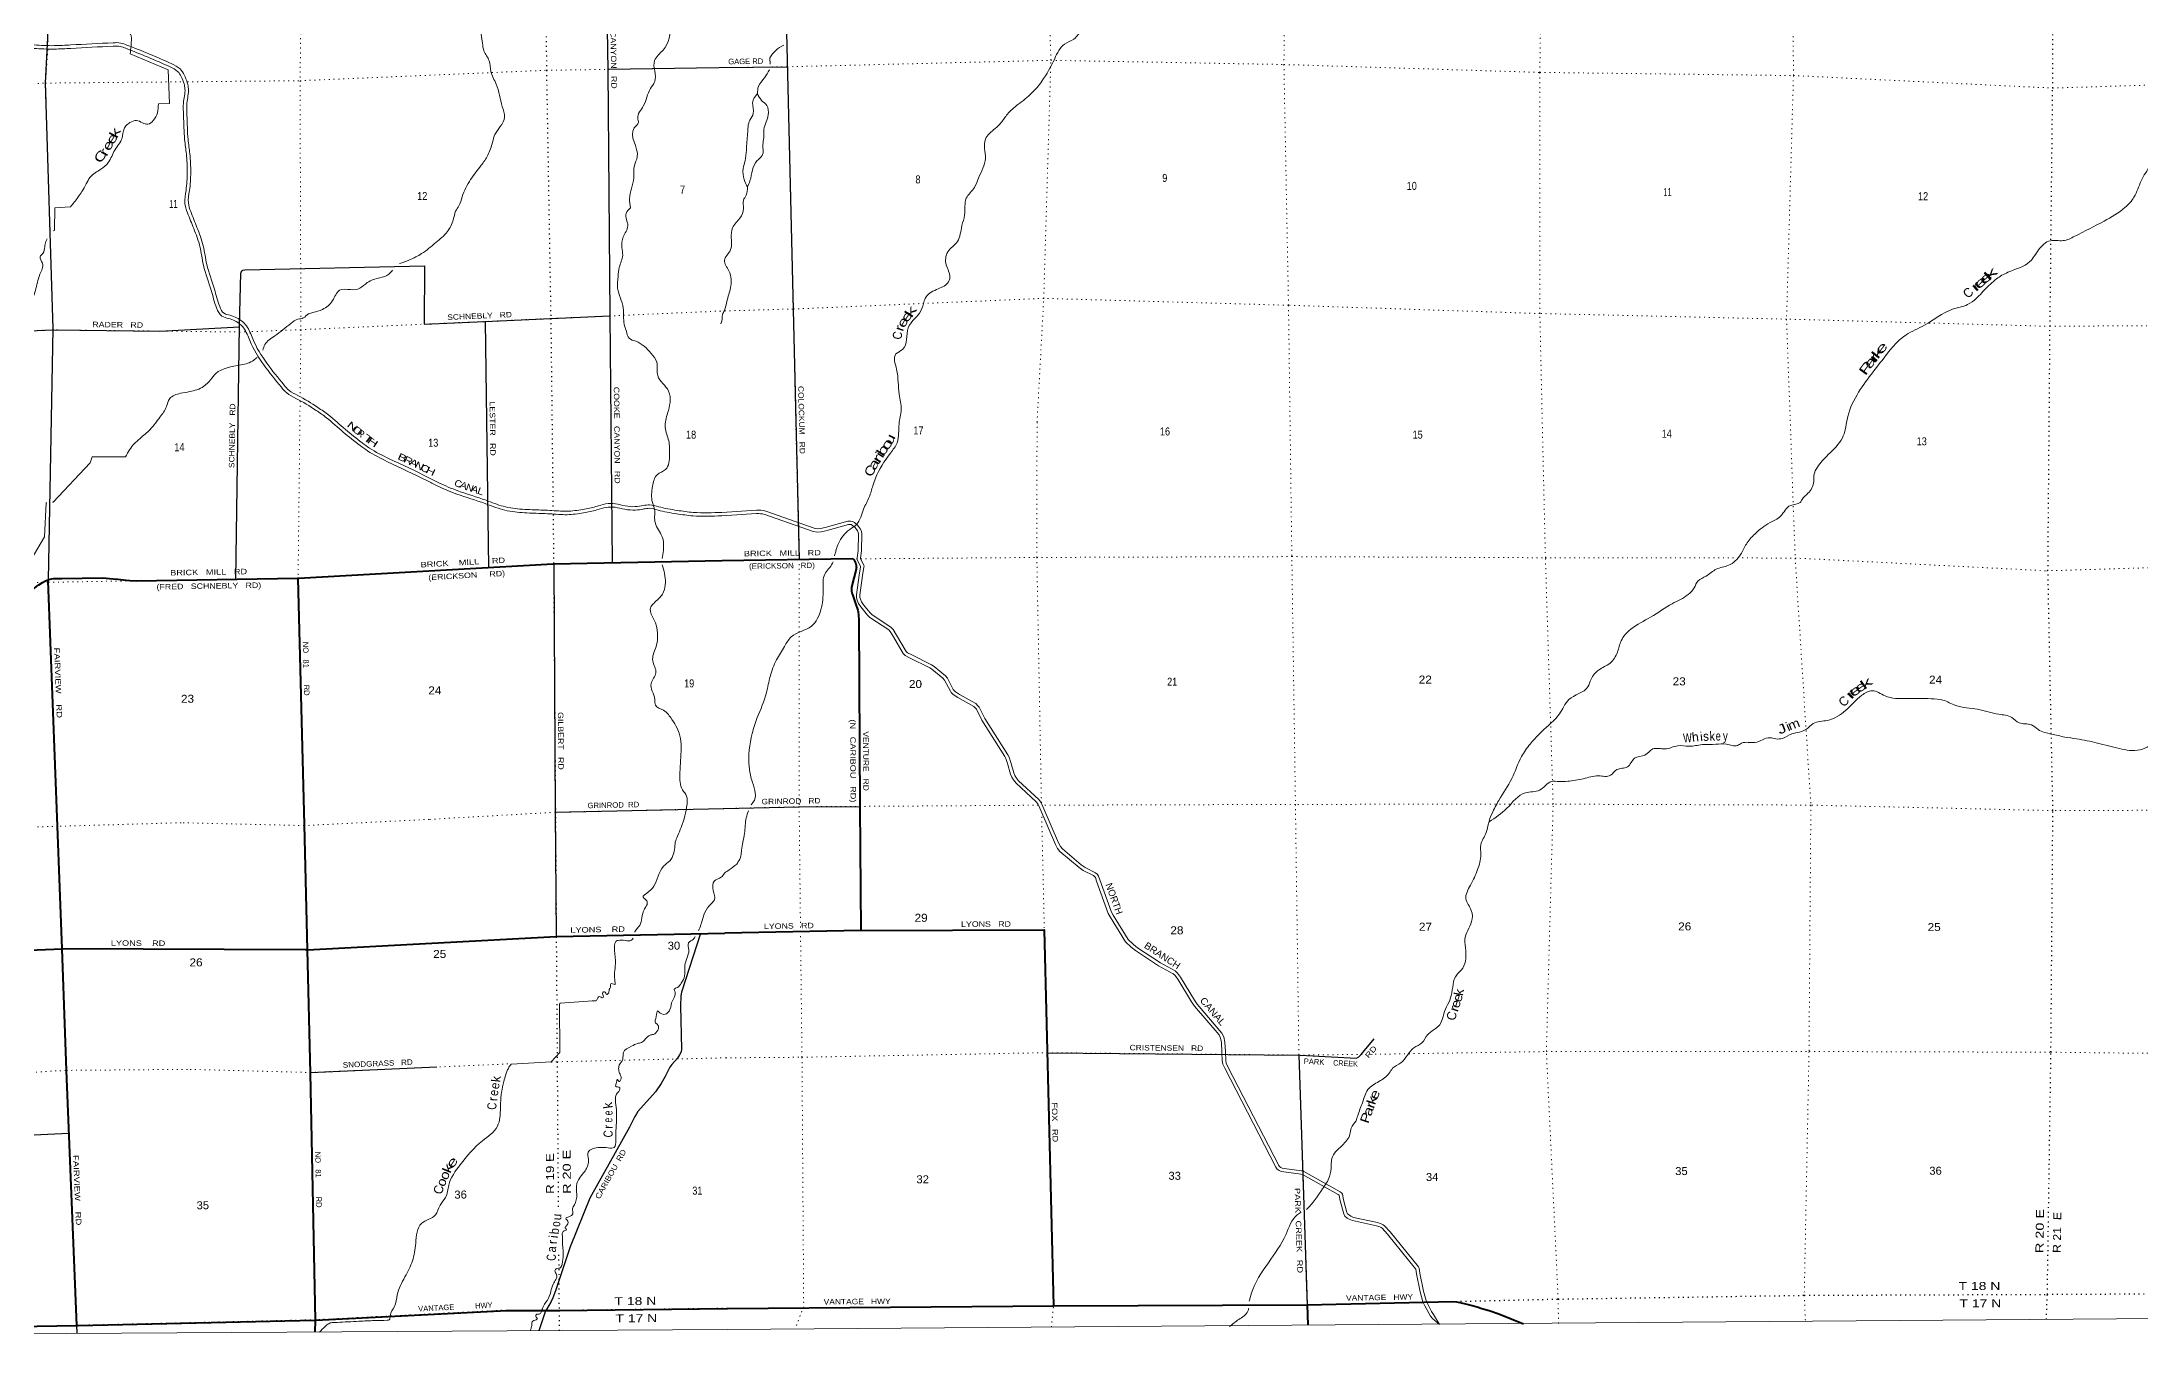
# Model space of a CAD drawing. Header units: feet. Extents: x -8 to 250644, y -192250 to 1368.
# Drawn here: x 141658 to 187549, y -183309 to -154592 of the extents above; entities that cross this region are included whole.
import ezdxf
from ezdxf.enums import TextEntityAlignment as Align

# ---------------------------------------------------------------- set-up
doc = ezdxf.new("R2010")
doc.units = ezdxf.units.FT
doc.header["$LTSCALE"] = 70
doc.linetypes.add('DOTTED', pattern=[1.5, 0.3, -1.2])
for name, color, linetype, lineweight in [('26', 7, 'Continuous', 40), ('29', 7, 'Continuous', 25), ('39', 7, 'Continuous', 13), ('4', 7, 'Continuous', 13), ('6', 7, 'DOTTED', 25), ('7', 7, 'DOTTED', 13)]:
    doc.layers.add(name, color=color, linetype=linetype, lineweight=lineweight)
for name, color, linetype in [('27', 7, 'Continuous'), ('30', 7, 'Continuous'), ('41', 7, 'Continuous')]:
    doc.layers.add(name, color=color, linetype=linetype)

msp = doc.modelspace()

# ---------------------------------------------------------------- linework, layer by layer
at = {"layer": '26'}
for p, q in [((159568.7, -174039), (156594.55, -174094.29)), ((147631.88, -182830.23), (147640.99, -182564.83)), ((169329.38, -182230.26), (169342.59, -182679.07))]:
    msp.add_line(p, q, dxfattribs=at)
for points in [[(147260.09, -166326.2), (147268.36, -166325.74), (152837.33, -166017.25), (152850.35, -166016), (156537.16, -165937.71)], [(156538.45, -165937.69), (159383.56, -165898.77), (159389.52, -165899.73), (159397.41, -165902.55), (159403.61, -165907.63), (159416.58, -165922.3), (159439.98, -165961.01), (159447.03, -165976.46), (159453.8, -165993.95), (159459.44, -166014.83), (159465.08, -166043.03), (159469.59, -166076.88), (159470.72, -166094.38), (159469.59, -166111.88), (159466.57, -166130.03), (159365.19, -166522.87), (159363.86, -166539.27), (159363.58, -166562.11), (159368.1, -166609.51), (159373.45, -166642.52), (159380.78, -166668.48), (159391.8, -166703.96), (159462.26, -166904.6), (159496.09, -167009.54), (159501.73, -167030.99), (159509.63, -167068.22), (159517.52, -167138.19), (159523.86, -167239.05), (159547.16, -171323.46), (159568.7, -174039), (163578.71, -174023.42), (163784.2, -182254.18)], [(140229.52, -167537.45), (141570.12, -166491.44), (141592.63, -166473.67), (141670.1, -166420.7), (141732.67, -166386.91), (141752.62, -166376.14), (141772.67, -166369.16), (141796.41, -166360.89)], [(141796.41, -166360.89), (141808.71, -166356.61), (141866.47, -166343.06), (141912.27, -166336.74), (141914.55, -166336.58), (142096.28, -166333.08), (142981.03, -166324.04), (143216.23, -166338.93), (143316.06, -166349.9), (143500.5, -166368.96), (143583.18, -166379.56), (143723.49, -166385.77), (147248.36, -166326.4), (147260.09, -166326.2)], [(142097.31, -174437.86), (142001.17, -171758.85), (141797.29, -166384.16), (141796.41, -166360.89)], [(147464.04, -174459.21), (147397.72, -171726.21), (147260.35, -166336.23), (147260.09, -166326.2)], [(147464.04, -174459.21), (152903.22, -174167.44), (156594.55, -174094.29)], [(134153.92, -174748.52), (136812.1, -174653.13), (142097.31, -174437.86)], [(147464.04, -174459.21), (147411.86, -174462.01), (142103.37, -174437.61), (142097.31, -174437.86)], [(142419.98, -182685.55), (142192.85, -177100.01), (142097.31, -174437.86)], [(147640.99, -182564.83), (147640.99, -182564.77), (147529.54, -177158.51), (147464.04, -174459.21)], [(169329.38, -182230.26), (172516.69, -182159.94), (172596.02, -182163.97), (172673.07, -182178.35), (172824.84, -182215.16), (172939.82, -182247.37), (173046.74, -182276.71), (173152.13, -182307.92), (173313.39, -182358.69), (173525.41, -182430.91), (174059.75, -182643.5)], [(142419.98, -182685.55), (142423.47, -182685.49), (142450.77, -182685.5), (147620.04, -182565.32), (147640.99, -182564.83)], [(147640.99, -182564.83), (147645.03, -182564.74), (151823.74, -182351.84), (152967.7, -182357.32), (156650.75, -182311.49)], [(156651.07, -182311.49), (163784.2, -182254.18), (169329.33, -182227.99)], [(134527.59, -182791.04), (136935.52, -182770.19), (137210.03, -182772.43), (142419.98, -182685.55)]]:
    msp.add_lwpolyline(points, dxfattribs=at)
at = {"layer": '29'}
for p, q in [((154036.45, -155191.87), (156464.29, -155155.46)), ((156464.29, -155155.46), (157961.81, -155136.61)), ((151355.63, -160712.53), (151423.96, -166095.54)), ((152887.35, -171449.43), (156575.81, -171370.75)), ((147529.17, -177143.14), (150292.1, -177023.49)), ((169149.75, -176765.79), (169329.38, -182230.26)), ((142429.83, -182861.94), (142423.47, -182685.49))]:
    msp.add_line(p, q, dxfattribs=at)
for points in [[(142099.09, -150276.85), (141753.28, -152624.43), (141718.03, -152996.64), (141782.65, -154503.07), (141727.83, -155486.47), (141899.05, -160872.66), (141796.41, -166360.89)], [(153991.8, -152506.77), (154036.7, -155206.79), (154080.37, -160578.87), (154132.18, -165988.78)], [(157922.2, -153465.62), (158217.33, -165914.72)], [(145898.2, -166349.14), (145982.16, -160808.57), (146008.4, -159652.42), (146015.29, -159629.1), (146034.87, -159601.67), (146054.44, -159589.92), (146094.26, -159580.1), (150022.31, -159489.7), (150018.5, -160769.77), (151347.78, -160712.89), (154080.44, -160586.95)], [(126508.46, -161450.99), (126695.24, -161406.45), (130991.23, -161305.56), (133631.89, -161233.86), (141901.01, -160894.21), (144239.37, -160922.61), (145981.89, -160826.12)], [(152851.52, -166015.98), (152886.7, -171451.73), (152901.59, -174155.79)], [(156575.81, -171370.75), (158221.27, -171334.88), (159543.54, -171322.23)], [(156063.79, -174104.81), (155649.81, -175388.68), (155632.92, -175469.84), (155627.63, -175687.87), (155647.86, -176636.48), (155636.95, -176697.88), (155604.79, -176757.93), (155559.3, -176830.17), (155436.44, -176973.41), (155389.77, -177032.8), (155288.31, -177231.18), (155201.54, -177388.69), (155079.2, -177571.96), (154694.54, -178001.82), (154659.3, -178052.75), (154626.45, -178107.64), (154509.09, -178342.08), (153641.23, -179897.34), (153214.65, -180963.64), (152893.61, -181923.48), (152834.88, -182080.19), (152795.73, -182158.55), (152690.03, -182330.93), (152665.56, -182380.88), (152524.76, -182797.91)], [(163645.86, -176713.19), (169177.29, -176767.21), (170413.32, -176831.13), (170460.35, -176800.99), (170508.99, -176752.32), (170797.74, -176411.23)], [(134370.44, -180102.07), (138348.69, -180011.4), (138386.27, -179990.84), (138398.01, -179967.34), (138400.39, -179901.21), (138322.46, -178731.44), (138327.54, -178709.73), (138354.95, -178682.3), (138382.35, -178662.71), (138430.33, -178653.05), (142248.87, -178477.67)]]:
    msp.add_lwpolyline(points, dxfattribs=at)
at = {"layer": '39'}
for p, q in [((157579.62, -154943.92), (157583.65, -155076.8)), ((141935.74, -158714.2), (141912.05, -158730.12))]:
    msp.add_line(p, q, dxfattribs=at)
for points in [[(143588.5, -154851.77), (144421.18, -155204.06), (144449.77, -155938.28), (144203.68, -155944.17)], [(142285.09, -158197.66), (141941.66, -158221.74), (141935.74, -158714.2)], [(143490.53, -163674.26), (142758.19, -163675.75), (142712.72, -163805.08), (141901.81, -164665.69), (141885.03, -164667.12)], [(141764.41, -164677.43), (141746.56, -164678.95), (141713.55, -165420.83), (140984.08, -166663.74)], [(156528.48, -164960.98), (157287.25, -164915.92), (157337.32, -164915.38), (157377.1, -164917.93), (157420.98, -164923.41), (157467.06, -164934.91), (158529.68, -165309.63), (158622.09, -165320.12), (158700.35, -165315.11), (158805.38, -165290.04), (159298.81, -165154.18), (159335.38, -165152.57), (159360.64, -165157.05), (159389.62, -165173), (159441.63, -165215.9), (159493.28, -165290.99), (159511.53, -165329.16), (159517.08, -165361.69), (159509.01, -165723.18), (159488.01, -165882.24), (159488.01, -165917.04), (159501.23, -165953.45), (159563.48, -166068.07), (159563.52, -166068.23), (159563.06, -166078.19), (159531.27, -166260.67), (159470.6, -166694.17), (159472.17, -166758.75), (159487.31, -166810.25), (159514.75, -166881.6), (159566.92, -166955.58), (159714.78, -167138.6), (159768.08, -167189.04), (160179.31, -167461.42), (160213.84, -167498.18), (160284.27, -167611.21), (160497.74, -167976.91), (160541.66, -168020.97), (160634.3, -168068.04), (161076.51, -168288.62), (161124.39, -168322.68), (161364.53, -168514.9), (161397.92, -168559.23), (161526.82, -168799.93), (161547.61, -168831.12), (161591.97, -168871.97), (161687.22, -168937.62), (162038.23, -169133.8), (162076.03, -169170.33), (162095.94, -169194.69), (162216.99, -169435.35), (162719.56, -170230.66), (162742.76, -170277.35), (162777.24, -170381.64), (162842.77, -170614.86), (162872.84, -170682.08), (162908.95, -170744.57), (162963.71, -170812.36), (163406.44, -171224.86), (163442.82, -171268.18), (163484.34, -171358.77), (163826.36, -172155.1), (163871.37, -172242.17), (163923.82, -172307), (164344.52, -172661.96), (164434.14, -172724.55), (164657.61, -172836.34), (164686.53, -172862.38), (164699.29, -172881.27), (164725.76, -172957.58), (164980.69, -173664.92), (165019.42, -173742.91), (165358.92, -174283.32), (165480.55, -174402.39), (165576.5, -174476.49), (166082.1, -174808.8), (166397.59, -174984.9), (166443.43, -175025.83), (166501.17, -175100.37), (166803.74, -175603.55), (166869.29, -175694.92), (167403.39, -176324.43), (167438.83, -176392.64), (167458, -176489.28), (167466.67, -176700.71)], [(156528.89, -164887.49), (157284.53, -164840.95), (157339.32, -164840.35), (157384.16, -164843.23), (157434.76, -164849.55), (157488.66, -164863), (158546.6, -165236.07), (158623.94, -165244.85), (158689.17, -165240.67), (158786.71, -165217.39), (159287.06, -165079.62), (159340.35, -165077.28), (159385.94, -165085.37), (159431.93, -165110.68), (159497.46, -165164.73), (159558.41, -165253.33), (159583.7, -165306.24), (159592.22, -165356.17), (159583.9, -165728.94), (159563.01, -165887.17), (159563.01, -165903.85), (159569.81, -165922.58), (159634.3, -166041.32), (159638.9, -166061.45), (159637.77, -166086.36), (159605.37, -166272.31), (159545.73, -166698.49), (159546.91, -166747.06), (159558.41, -166786.17), (159581.41, -166845.99), (159626.8, -166910.35), (159769.97, -167087.57), (159814.91, -167130.1), (160228, -167403.71), (160273.58, -167452.23), (160348.5, -167572.47), (160557.66, -167930.78), (160586.32, -167959.53), (160668.03, -168001.05), (161115.22, -168224.12), (161169.6, -168262.8), (161418.76, -168462.24), (161461.31, -168518.73), (161591.23, -168761.34), (161605.03, -168782.04), (161638.89, -168813.22), (161726.88, -168873.87), (162083.34, -169073.09), (162131.31, -169119.46), (162159.23, -169153.61), (162282.35, -169398.38), (162785.01, -170193.84), (162812.3, -170248.75), (162848.98, -170359.71), (162913.48, -170589.26), (162939.72, -170647.91), (162970.97, -170701.99), (163018.72, -170761.11), (163460.92, -171173.11), (163506.77, -171227.71), (163552.9, -171328.34), (163894.22, -172123.04), (163934.49, -172200.94), (163977.64, -172254.28), (164390.27, -172602.43), (164472.59, -172659.93), (164700.25, -172773.81), (164743.55, -172812.8), (164766.93, -172847.43), (164796.47, -172932.57), (165049.78, -173635.43), (165084.92, -173706.19), (165417.72, -174235.92), (165529.87, -174345.72), (165620.08, -174415.38), (166121.02, -174744.63), (166441.37, -174923.44), (166498.51, -174974.46), (166563.17, -175057.93), (166866.45, -175562.3), (166928.45, -175648.72), (167466.04, -176282.35), (167510.32, -176367.55), (167532.7, -176480.4), (167541.61, -176697.64)], [(151924.59, -176960.68), (152793.54, -176913.93), (152981.83, -176711.17), (152976.66, -175655.14), (152982.6, -175639.11), (152992.58, -175631.05), (153705.98, -175577.34), (153701.95, -175573.36)], [(167466.67, -176700.71), (167474.44, -176890.38), (167486.21, -176963.68), (167527.02, -177051.89), (168646.76, -179219.67), (168676.48, -179259.12), (168718.7, -179288.37), (168759.88, -179312.39), (168818.96, -179323.75), (169190.95, -179372.46), (169227.76, -179381.84), (170010.15, -179816.98), (170027.84, -179832.58), (170030.42, -179836.94), (170050.56, -179952.94), (170130.45, -180242.04), (170158.86, -180291.41), (170209.66, -180332.7), (170251.28, -180359.48), (170323.53, -180388.69), (170849.99, -180500.75), (170920.44, -180524.88), (170951.32, -180540.23), (170968.74, -180556.21), (171088.02, -180685.94), (171703.19, -181443.62), (171708.39, -181453.2), (171722.98, -181552.76), (171800.77, -181949.23), (171864.21, -182162.64), (171904.12, -182252.45), (171989.17, -182410.84), (172031.68, -182480.75), (172073.97, -182530.96), (172223.09, -182660.34)], [(167541.61, -176697.64), (167549.2, -176882.88), (167558.62, -176941.58), (167594.4, -177018.92), (168710.48, -179179.61), (168729.12, -179204.35), (168759.01, -179225.06), (168786.61, -179241.16), (168830.92, -179249.68), (169205.13, -179298.68), (169255.71, -179311.57), (170053.68, -179755.37), (170086.36, -179784.18), (170101.97, -179810.59), (170123.83, -179936.5), (170200.21, -180212.89), (170216.94, -180241.97), (170253.74, -180271.88), (170285.93, -180292.59), (170345.56, -180316.7), (170870.03, -180428.33), (170949.41, -180455.53), (170994.2, -180477.79), (171021.79, -180503.1), (171144.79, -180636.87), (171765.79, -181401.74), (171780.66, -181429.14), (171796.92, -181540.09), (171873.68, -181931.28), (171934.72, -182136.62), (171971.52, -182219.44), (172054.3, -182373.59), (172096.13, -182442.39), (172223.09, -182660.34)]]:
    msp.add_lwpolyline(points, dxfattribs=at)
for points in [[(151723.18, -137003.35), (151648.9, -137214.08), (151575.8, -137430.27), (151508.47, -137606.11), (151436.73, -137729.59), (151429.58, -137858.62), (151418.68, -138025.98), (151401.72, -138193.38), (151464.34, -138485.12), (151522.83, -138762.8), (151546.86, -139018.56), (151638.6, -139433.02), (151656.57, -139686.82), (151712.81, -139934.28), (151772.31, -140353.02), (151710.99, -140522.77), (151655.57, -140672.32), (151625.19, -140936.55), (151560.73, -141231.28), (151582.81, -141497.13), (151590.79, -141765.11), (151668.58, -141921.72), (151583.68, -142460.45), (151404.18, -142749.99), (151308.88, -142964.33), (151325.05, -143248.37), (151353.8, -143600.83), (151292.45, -143766.55), (151279.26, -143895.63), (151304.14, -143990.16), (151338.72, -144028.2), (151306.94, -144098.97), (151244.85, -144161.91), (151237.85, -144311.1), (151192.45, -144450.5), (151130.99, -144600.1), (151072.69, -144910.9), (151061.98, -145104.45), (151035.02, -145284.01), (151090.16, -145376.3), (151069.24, -145553.81), (151001.91, -145729.65), (150948.45, -145871.12), (150981.34, -145955.52), (151003.07, -146173.01), (151045.1, -146406.47), (151072.57, -146579.58), (151033.6, -146771.33), (151016.76, -146954.85), (150941.78, -147189.19), (150794.31, -147444.23), (150793.53, -147615.54), (150817.21, -147822.94), (150731.95, -148031.16), (150632.57, -148239.49), (150631.5, -148370.49), (150568.04, -148524.14), (150575.73, -148751.81), (150653.43, -148896.32), (150739.5, -149363.23), (150867.09, -149712.93), (150921.43, -149974.51), (150926.07, -150059.12), (150884.1, -150113.85), (150907.05, -150220.49), (150908.14, -150371.63), (150876.19, -150698.35), (150791.6, -150999.27), (150822.47, -151083.68), (150867.66, -151196.2), (150822.84, -151416.21), (150778.04, -151640.25), (150785.54, -151841.72), (150851.53, -152040.74), (150884.92, -152195.67), (150821.55, -152361.4), (150731.58, -152474.94), (150706.82, -152678.67), (150819.84, -153246.14), (151000.15, -153631.72), (151112.81, -153868.68), (151293.72, -154619.03), (151325.2, -154788.08), (151439.73, -155004.87), (151475.68, -155234.34), (151594.71, -155515.59), (151727.37, -156008.34), (151775.4, -156235.71), (151680.08, -156446.02), (151566.31, -156618.18), (151513.03, -156783.84), (151410.18, -157070.79), (151266.51, -157291.54), (151034.72, -157603.65), (150849.81, -157981.91), (150778.6, -158179.95), (150700.74, -158293.39)], [(166906.32, -152068.15), (166525.84, -152484.71), (166234.47, -152822.93), (166081.79, -152946.87), (166045.73, -153151.02), (165925.73, -153391.12), (165599.5, -153605.17), (165131.36, -153783.83), (164838.38, -154045.55), (164670.63, -154220.15), (164423, -154335.94), (164227.41, -154529.22), (164023.99, -154638.07), (163808.88, -154958.64), (163526.85, -155453.77), (163312.41, -155709.88), (163005.11, -155961.82), (162773.62, -156173.95), (162632.41, -156364.12), (162509.92, -156485.44), (162295.05, -156721.41), (162277.14, -156925.19), (162295.76, -157140.32), (162143.49, -157572.41), (162053.01, -157777.66), (161876.4, -158010.85), (161839.77, -158380.17), (161780.12, -158612.99), (161682.55, -158961.39), (161469.54, -159189.27), (161437.14, -159471.9), (161517.46, -159744.19), (161467.67, -159870.07), (161222.6, -160011.99), (160976.57, -160204.28), (160942.69, -160319.77), (160850.24, -160527.08), (160604.85, -160846.25), (160481.72, -161322.05), (160336.6, -161421.67), (160349.65, -161755.74), (160407.52, -162304.42), (160450.89, -162641.91), (160404.98, -162953.01), (160361.17, -163364.77), (160216.65, -163589.25), (159887.42, -164141.73), (159830.32, -164304.02), (159752.86, -164553.32), (159629.3, -164815.64), (159475, -165151.09), (159326.09, -165262.86), (159078.39, -165567.98), (158995.52, -165839.47)], [(154531.08, -158222.12), (154510.06, -158024.21), (154604.06, -157569.7), (154616.75, -157295.62), (154679.99, -157109.28), (154612.73, -156475.6), (154704.35, -156353.11), (154689.87, -156263.18), (154810.84, -155994.54), (154967.35, -155613.71), (155060.82, -155461.21), (155056.54, -154997.21), (155243.87, -154770.22), (155391.52, -154219.43), (155250.72, -153714.13), (155220.54, -152872.24), (155215.51, -152596.43)], [(143022.82, -154171.54), (143546.9, -154387.25), (143601.72, -154435.21), (143614.36, -154509.68), (143588.5, -154851.77)], [(134221.23, -156592.3), (135026.79, -156463.31), (135228.17, -156430.05), (135445.38, -156338.31), (135797.4, -156201.57), (136111.56, -156149.61), (136353.79, -156222.89), (136575.99, -156320.43), (136698.83, -156297.65), (136791.06, -156202.52), (136891.01, -156040.89), (136973.27, -155965.96), (137128.08, -155890.65), (137325.3, -155831.23), (137697.58, -155714.53), (137971.31, -155638.61), (138235.18, -155607.05), (138708.45, -155532.12), (139006.62, -155508.44), (139192.14, -155525.61), (139617.98, -155638.22), (139748.91, -155621.44), (139853.01, -155481.95), (139956.64, -155249.81), (140048.46, -155074.13), (140150.67, -154958.81), (140327.56, -154865.27), (140566.93, -154771.4), (140892.97, -154677.09), (141088.2, -154623.72), (141275.71, -154636.86), (141699.14, -154670.94), (141926.91, -154673.8), (142287.61, -154657.85), (143212.49, -154610.82), (143383.83, -154615.98), (143517.08, -154659.6), (144496.69, -155071.46), (144678.66, -155183.3), (144770.03, -155315.75), (144837.42, -155490.62), (144862.25, -155617.37), (144827.57, -155931.72), (144828.91, -156197.55), (144853.76, -156725.06), (144891.63, -157039.04), (144911.84, -157447.76), (144883.63, -157846.66), (144860.8, -158114.63), (144912.16, -158305.69), (145048.95, -158651.38), (145186.02, -159053.46), (145262.66, -159459.87), (145430.69, -160004.78), (145545.48, -160382.81), (145640.96, -160531.35), (145772.19, -160574.98), (146040.95, -160712.56), (146130.11, -160806.76), (146268.61, -161092.03), (146952.96, -162101.52), (147058.34, -162215.77), (147252.41, -162329.57), (147693.13, -162593.14), (147929.79, -162761.1), (148294.17, -163073.4), (148660.46, -163365.55), (148820.26, -163479.52), (149252.77, -163712.93), (150107.41, -164123.42), (150335.75, -164239.05), (150755.87, -164416.14), (151373.68, -164624.43), (151749.23, -164755.42), (151955.02, -164796.66), (152378.45, -164830.74), (152765.5, -164844.86), (153142.5, -164863.07), (153488.97, -164825.04), (153774.85, -164761.14), (153986.19, -164703.67), (154201.84, -164702.56), (154417.72, -164745.76), (154635.48, -164762.77), (154812.73, -164739.71), (154947.69, -164722.91), (155147.43, -164764.17), (155550.94, -164844.67), (155903.89, -164889.18), (156528.89, -164887.49)], [(134240.66, -156665.15), (135038.83, -156537.34), (135249.16, -156502.6), (135473.55, -156407.83), (135817.31, -156274.3), (136106.56, -156226.46), (136327.76, -156293.37), (136566.97, -156398.38), (136736.03, -156367.03), (136850.57, -156248.89), (136949.28, -156089.27), (137015.79, -156028.68), (137155.48, -155960.73), (137347.34, -155902.92), (137718.83, -155786.47), (137985.87, -155712.4), (138245.5, -155681.35), (138717.3, -155606.65), (139006.13, -155583.72), (139179.01, -155599.72), (139612.98, -155714.47), (139789.99, -155691.79), (139918.1, -155520.13), (140024.18, -155282.5), (140110.68, -155117.01), (140197.77, -155018.75), (140358.88, -154933.55), (140591.09, -154842.49), (140913.28, -154749.29), (141095.68, -154699.43), (141270.08, -154711.65), (141695.66, -154745.9), (141928.1, -154748.82), (142291.17, -154732.77), (143213.27, -154685.88), (143370.77, -154690.62), (143490.84, -154729.93), (144462.32, -155138.37), (144625.91, -155238.91), (144703.24, -155351.02), (144765.08, -155511.47), (144786.45, -155620.54), (144752.55, -155927.78), (144753.92, -156199.5), (144778.97, -156731.32), (144816.85, -157045.39), (144836.71, -157446.96), (144808.85, -157840.83), (144784.95, -158121.38), (144840.84, -158329.3), (144978.55, -158677.29), (145113.31, -159072.61), (145189.74, -159477.93), (145358.97, -160026.73), (145476.75, -160414.59), (145592.18, -160594.17), (145743.1, -160644.35), (145995.32, -160773.46), (146067.69, -160849.92), (146203.5, -161129.64), (146894.03, -162148.25), (147010.78, -162274.82), (147214.19, -162394.1), (147652.12, -162656), (147883.59, -162820.28), (148246.37, -163131.21), (148615.27, -163425.44), (148780.52, -163543.3), (149218.71, -163779.77), (150074.23, -164190.69), (150304.2, -164307.14), (150729.29, -164486.33), (151349.35, -164695.37), (151729.42, -164827.94), (151944.61, -164871.06), (152374.07, -164905.63), (152762.32, -164919.79), (153144.8, -164938.27), (153501.28, -164899.14), (153792.88, -164833.96), (153996.4, -164778.62), (154194.6, -164777.6), (154407.4, -164820.18), (154637.42, -164838.15), (154822.2, -164814.11), (154944.66, -164798.87), (155132.51, -164837.67), (155538.9, -164918.75), (155899.37, -164964.2), (156528.48, -164960.98)], [(157886.68, -154662.36), (157708.93, -154778), (157579.62, -154943.92)], [(157570.24, -155203.6), (157461.39, -155379.18), (157330.21, -155567.13), (157307.26, -155722.68)], [(144203.68, -155944.17), (144184.94, -156143.83), (144091.34, -156313.82), (143976.91, -156393.28), (143726.16, -156312.54), (143583.23, -156355.94), (143506.98, -156412.95), (143453.07, -156491.95), (143412.17, -156695.81), (143252.66, -156959), (143109.35, -157230.13), (142947, -157378.48), (142710.19, -157553.58), (142628.52, -157699.3), (142532.87, -157865.28), (142363.09, -158102.35), (142285.09, -158197.66)], [(157307.44, -155721.47), (157202.54, -155922.18), (157217.51, -156155.51), (157141.93, -156302.06), (157091.74, -156601.16), (157077.31, -156778.69), (157064.93, -156958.2), (157035.56, -157192.43), (156994.8, -157364.45), (157015.94, -157603.7), (157090.08, -157764.92)], [(157307.6, -155720.41), (157399.15, -155873.89), (157512.34, -155982.38), (157542.89, -156189.21), (157501.71, -156341.1), (157446.79, -156511.4), (157446.6, -156694.68), (157425.32, -156834.09), (157414.26, -157076), (157297.77, -157195.18), (157197.09, -157394.6), (157143.65, -157635.35), (157089.91, -157765.34)], [(187776.43, -157295.78), (187572.06, -157635.69), (187416.08, -157987.28), (187219.27, -158218.86), (186763.66, -158514.08), (186119.24, -158845.36), (185865.13, -158941.14), (185586.88, -158942.74), (185330.9, -159141.27), (185136.7, -159401), (184657.6, -159634.26), (184408.54, -159778.27), (184149.37, -160017.16), (183775.02, -160340.95), (183446.42, -160442.26), (182834.63, -160791), (182429.74, -161004.63), (181904.98, -161561.08), (181667.45, -161870.01), (181358.11, -162313.33), (181139.66, -162859.55), (181101.8, -163073.81), (181039.04, -163254.33), (180730.2, -163625.14), (180491.91, -163897.84), (180416.92, -164072.57), (180411.85, -164215.67), (180284.09, -164470.02), (180155.8, -164603.53), (180114.82, -164668.81), (179902.46, -164735.55), (179685.58, -164971.56), (179456.64, -165113.15), (179121.08, -165363.65), (178938.09, -165580.85), (178811.79, -165808.98), (178546.53, -166045.97), (178280.13, -166131.93), (178055.43, -166283.51), (177882.21, -166389.73), (177794.66, -166542.56), (177662.6, -166688.24), (177317.89, -166886.56), (176844.09, -167180.13), (176410.06, -167446.72), (176199.52, -167696.71), (176118.07, -167948.1), (175955.7, -168187.04), (175706.81, -168339.11), (175541.62, -168539.83), (175470.5, -168706.43), (175054.9, -168986.74), (174849.7, -169299.05), (174614.85, -169543.49), (174208.13, -169958.57), (174018.29, -170234.31), (173806.52, -170713.93), (173524.1, -171190.94), (173374.84, -171477.95), (173294.86, -171703.13), (173248.47, -171895.41), (173128.98, -172159.66), (173129.54, -172379.19), (173057.76, -172706.92), (172903.55, -173046.4), (172802.91, -173344.51), (172921.19, -173599.92), (172928.36, -173845.49), (172843.63, -174036.53), (172781.2, -174233.16), (172800.46, -174478.49), (172702.52, -174905.45), (172603.8, -175006.14), (172484.24, -175459.72), (172319.28, -175863.86), (172249.09, -176074.75), (172158.34, -176171.25), (171969.8, -176316.05), (171842.57, -176499.9), (171667.3, -176604.15), (171383.78, -176932.14), (171200.82, -177054.68), (171126.41, -177160.92), (170900.33, -177342.74), (170660.05, -177520.81), (170541.03, -177807.21), (170436.11, -178093.32), (170400.04, -178200.8), (170296.54, -178362.01), (170267.12, -178497.55), (170096.89, -178746.71)], [(157089.91, -157765.34), (157061.37, -157943.16), (157001.29, -158059.18), (157005.08, -158240.37), (156924.77, -158449.45), (156763.82, -158660.16), (156736.25, -158884.28), (156707.84, -159164.82), (156587.13, -159370.69), (156682.73, -159602.39), (156718.79, -159976.28), (156640.12, -160263.87), (156583.99, -160472.46), (156545.41, -160555.82), (156511.03, -160743.83), (156502.97, -160756.35)], [(150700.74, -158293.39), (150653.68, -158483.19), (150524.43, -158746.15), (150275.94, -158979.79), (149962.98, -159226), (149699.66, -159361), (149585, -159408.22), (149479.44, -159444.4)], [(155222.92, -165894.26), (155249.41, -165722.79), (155236.09, -165458.84), (155086.28, -165159.6), (155057.52, -165017.75), (155062.78, -164863.71), (155009.71, -164669.98), (155014, -164317.93), (155114.99, -164063.39), (155296.86, -163950.44), (155385.49, -163627.96), (155365.96, -163324.05), (155290.34, -163028.43), (155342.93, -162714.14), (155395.92, -162483.85), (155364.62, -162232), (155126.42, -161895.22), (155106.95, -161603.3), (154983.71, -161409.93), (154645.62, -161141.68), (154502.97, -161078.42), (154436, -160910.75), (154393.22, -160770.97), (154373.43, -160415.05), (154249.02, -159981.68), (154257.79, -159725.62), (154284.88, -159525.47), (154359.75, -159259.06), (154344.89, -159091.13), (154371.83, -158860.98), (154470.87, -158616.45), (154433.46, -158346.63), (154531.08, -158222.12)], [(141771.34, -158898.45), (141741.83, -158963.55), (141720.42, -159072.53), (141675.09, -159222.01), (141619.1, -159290.95), (141666.53, -159433.68), (141613.81, -159677.93), (141513.48, -160035.4), (141410.53, -160308.24), (141327.18, -160500.33), (141239.45, -160646.09), (141133.23, -160743.63), (141079.6, -160860.92), (141068.03, -160870.48)], [(149326.8, -159587.7), (149247.97, -159674.77), (149048.8, -159752.85), (148773.17, -159859.73), (148612.65, -159981.85), (148403.06, -160013.67), (148165.1, -160027.55), (148015.4, -160252.38), (147792.84, -160445.52), (147583.51, -160513.6), (147490.92, -160542.51), (147374.55, -160632.06), (147257.74, -160661.16), (147103.05, -160753.02), (146749.93, -161025.73), (146533.42, -161216.8), (146488.75, -161336.82)], [(146363.53, -161498.72), (146291.76, -161559.22), (146008.03, -161662.12), (145460.63, -161851.66), (145348.59, -161981.49), (145194.32, -162131.78), (144888.47, -162244.93), (144687, -162282.73), (144451.79, -162399.37), (144380.39, -162571.21), (144238.82, -162804.04), (144026.89, -163071.66), (143802.36, -163270.86), (143676.09, -163386.68), (143576.15, -163516.42), (143488.51, -163674.27)], [(154622.49, -174076.61), (154626.75, -174068.47), (154732.3, -173925.92), (154826.87, -173589.41), (154882.54, -173495.11), (154888.04, -173389.08), (154807.47, -173311.49), (154885.22, -173223.08), (155042.83, -173068.26), (155255.2, -172633.13), (155388.92, -172512.43), (155474.37, -172357.97), (155501.54, -172175.82), (155511.22, -172105.77), (155556.69, -171975.53), (155639.93, -171781.08), (155767.73, -171270.39), (155758.89, -171102.43), (155669.98, -170958.88), (155608.15, -170613.18), (155551.1, -169607.43), (155437.94, -169424.01), (155254.51, -169218.95), (155075.54, -169105.87), (155060.89, -168979.94), (154981.02, -168634.34), (155086.12, -168401.78), (155016.65, -168134.13), (155083.38, -167841.76), (155042.3, -167229.94), (154961.02, -167008.35), (155112.39, -166807.56), (155255.85, -166626.8), (155294.95, -166424.59), (155226.58, -166034.26)], [(158960.54, -165967.31), (158946.32, -166001.67), (158781.89, -166238.63), (158744.59, -166575.74), (158695.37, -167017.82), (158487.11, -167376.52), (158044.42, -167615.09), (157899.52, -167821.44), (157726.23, -168117), (157584.57, -168478.37), (157505.32, -168834.46), (157305.01, -169380.3), (157191.32, -169729.03), (157127.89, -170455.39), (157182.39, -170746.33), (157239.96, -171184.24), (157169.71, -171288.5)], [(173311.33, -171657.31), (173699.15, -171364.64), (174103.4, -171024.13), (174416.8, -170967.43), (174671.02, -170781.02), (174848.45, -170779.44), (175029.83, -170773.75), (175371.45, -170716.49), (175704.92, -170655.35), (175964.78, -170642.04), (176105.33, -170516.33), (176336.04, -170459.29), (176493.38, -170268.8), (176719.81, -170199.76), (176894.45, -170065.31), (177150.58, -170066.17), (177437.48, -169995.91), (177683.73, -170007.04), (177973.37, -169970.96), (178269.64, -169962.95), (178503.47, -169958.22), (178746.11, -169989.56), (178833.79, -169939.45), (179125.86, -169923.46), (179456.44, -169820.1), (179579.95, -169843.78), (179726.97, -169834.76), (179930.59, -169735.98), (180048.97, -169707.4), (180241.13, -169639.05), (180399.78, -169510.97), (180710.87, -169440.22), (181107.7, -169226.75), (181463.66, -168891.25), (181691.47, -168791.97), (181972.09, -168903.11), (182427.1, -168964.39), (182981.69, -168965.25), (183236.43, -168996.35), (183515.16, -169113.56), (183994.83, -169196.5), (184458.92, -169305.94), (184744.78, -169378.7), (184902.48, -169494.34), (185173.61, -169537.19), (185318.92, -169638.98), (185609.4, -169739.85), (185907.19, -169804.31), (186158.07, -169843.54), (186619.85, -169938.93), (187096.25, -170058.19), (187544.51, -170085.37), (187750.97, -169994.96), (187881.08, -169886.84)], [(157108.29, -171420.96), (157062.57, -171572.52), (157025.35, -171913.66), (156987.11, -172109.8), (156958.4, -172279.56), (156944.93, -172406.72), (156881.28, -172544.97), (156854.49, -172583.86)], [(156585.06, -172781.38), (156513.31, -172874.6), (156365.36, -172955.37), (156338.31, -173161.53), (156367.37, -173365.39), (156253.74, -173495.98), (156136.46, -173698.6), (156045.62, -173979.09), (156016.06, -174044.08)], [(156585.06, -172781.38), (156689.17, -172712), (156854.49, -172583.86)], [(155943.39, -174171.25), (155908.51, -174225.82), (155800.68, -174312.38), (155805.42, -174462.37), (155764.25, -174650.59), (155720.87, -174798.82), (155719.8, -174988.84), (155669.39, -175149.7), (155638.07, -175192.79), (155560.88, -175285.68), (155488.9, -175324.06), (155507.27, -175391.97), (155446.04, -175578.3), (155394.84, -175766.57), (155317.12, -175860.98), (155182.74, -175847.68), (155122.37, -175799.99), (155094.88, -175918.14), (155079.55, -176062.23), (155131.89, -176107.96), (155128.44, -176221.98), (155030.66, -176312.49), (154960.59, -176330.86), (154854.76, -176417.42), (154768.92, -176489.87), (154680.82, -176512.32), (154554.8, -176568.98), (154375.07, -176709.92), (154359.76, -176858.01), (154286.21, -176984.4), (154272.68, -177086.48), (154303.22, -177184.32), (154319.84, -177302.24), (154283.95, -177342.43), (154243.66, -177302.64), (154220.02, -177386.77), (154204.28, -177446.85), (154296.68, -177484.37), (154290.92, -177536.41), (154223.17, -177620.76), (154201.49, -177696.88), (154218.54, -177902.8), (154214.75, -178356.85), (154208.09, -178634.9), (154175.46, -178784.29), (154043.3, -178795.96), (153699.81, -178819.55), (153603.94, -178892.05), (153610.71, -179046.03), (153597.3, -179174.1), (153569.6, -179248.25), (153503.9, -179340.6), (153408.32, -179471.1), (153356.72, -179579.37), (153355.87, -179813.39), (153304.87, -180043.67), (153265.2, -180129.88), (153269.74, -180237.86), (153181.85, -180302.32), (153113.87, -180338.68), (153162.27, -180398.43), (153122.71, -180506.64), (153100.78, -180530.76), (153133.12, -180584.59), (153061.15, -180624.97), (153039.43, -180693.08), (153044.09, -180827.07), (153048.77, -180963.05), (153059.42, -181091), (153042.34, -181287.1), (152982.88, -181425.42), (152922.8, -181437.73), (152878.95, -181489.96), (152911.44, -181573.8), (152840.27, -181778.18), (152739.54, -182086.72), (152626.14, -182263.32), (152584.58, -182373.54), (152546.78, -182431.74), (152478.65, -182438.09), (152460.84, -182486.19), (152493.16, -182536.02), (152469.21, -182556.15), (152379.22, -182602.62), (152371.62, -182686.66)], [(153705.98, -175577.34), (153786.13, -175570.93), (153817.91, -175510.76), (153843.85, -175484.62), (153930.15, -175506.17), (153938.05, -175482.13), (153925.62, -175398.19), (153963.61, -175379.99), (154010.02, -175439.75), (154055.89, -175391.51), (154067.6, -175327.45), (154091.43, -175281.32), (154099.09, -175207.28), (154139.16, -175203.07), (154187.36, -175220.82), (154184.82, -175112.83), (154184.08, -174960.82), (154201.16, -174764.72), (154183.7, -174474.8), (154210.81, -174278.65), (154220.42, -174269.21), (154260.14, -174254.76), (154411.78, -174254.76), (154556.2, -174251.15), (154586.43, -174203.86)], [(147726.21, -182830.15), (147855.17, -182702.15), (147929.06, -182643.76), (147962.72, -182625.07), (148003.12, -182621.37), (148115.36, -182616.79), (148592.44, -182590.07), (148931.06, -182576.55), (149211.68, -182569.09), (149253.26, -182558.96), (149273.34, -182470.76), (149370.59, -182270.24), (149429.45, -182009.92), (149597.94, -181619.03), (149760.61, -181270.16), (149832.88, -180881.77), (149961.06, -180449.08), (150264.85, -180261.49), (150368.07, -180050.94), (150485.51, -179880.32), (150554.35, -179611.95), (150804.76, -179166.62), (151293.34, -178642.05), (151620.55, -178324.33), (151673.74, -178134.05), (151688.23, -177817.95), (151760.07, -177341.56), (151858.91, -177057.03), (151922.59, -176962.69), (151924.59, -176960.68)], [(170096.89, -178746.71), (169872.96, -179031.2), (169857.81, -179174.51), (169818.7, -179425.05), (169669.05, -179693.94), (169322.47, -180139.29), (169313.41, -180148.1)], [(169203, -180200.5), (169112.25, -180261.1), (168869.1, -180686.97), (168482.85, -181309.09), (168107.9, -181989.39), (168065.91, -182149.56)], [(168055.23, -182305.21), (168035.24, -182371.52), (167837.34, -182550.75), (167634.13, -182704.61)], [(152371.62, -182686.66), (152359.81, -182732.73), (152341.19, -182797.68)]]:
    msp.add_spline(points, degree=3, dxfattribs=at)
at = {"layer": '4'}
msp.add_lwpolyline([(0, -0.01), (31078.95, 21.37), (62157.81, 85.49), (93236.57, 192.37), (124315.15, 341.99), (155393.5, 534.37), (186473.05, 772.71), (217549.25, 1047.36), (248626.55, 1367.98), (250643.68, -181929.51), (219314.24, -182252.73), (187984.4, -182532.85), (156654.22, -182769.89), (125323.73, -182963.82), (93993, -183114.66), (62662.1, -183222.4), (31331.08, -183287.03), (0, -183308.59)], close=True, dxfattribs=at)
msp.add_lwpolyline([(0, -0.01), (31078.95, 21.37), (62157.81, 85.49), (93236.57, 192.37), (124315.15, 341.99), (155393.5, 534.37), (186473.05, 772.71), (217549.25, 1047.36), (248626.55, 1367.98), (250643.68, -181929.51), (219314.24, -182252.73), (187984.4, -182532.85), (156654.22, -182769.89), (125323.73, -182963.82), (93993, -183114.66), (62662.1, -183222.4), (31331.08, -183287.03), (0, -183308.59)], close=True, dxfattribs=at)
at = {"layer": '6'}
for points in [[(185500.15, -182553.18), (185521.45, -182001.42), (185600, -176702.76), (185642.48, -171414.9), (185534.58, -166168.36), (185579.74, -160815.99), (185637.89, -155602.34), (185653.08, -150359.34), (185611.77, -145018.8), (185739.95, -139586.2), (185680.48, -136747.33)], [(152686.31, -136992.91), (152715.51, -139092.37), (152659.11, -144441.45), (152662.9, -149745.74), (152692.07, -155213.08), (152787.57, -160645.65), (152836.74, -164851.98)], [(152837.68, -164932.1), (152850.35, -166016), (152887.36, -171451.03), (152926.58, -176912.24), (152951.03, -180149.75)], [(152958.49, -181137.2), (152967.7, -182357.32), (152970.87, -182798.65)], [(156651.07, -182311.49), (158320.17, -182298.48), (163784.2, -182254.18), (169329.33, -182227.99), (174821.55, -182105.24), (180204.13, -182022.46), (185521.45, -182001.42), (187979.91, -181987.74)], [(147640.99, -182564.77), (142423.47, -182685.49), (138521.26, -182752.46)], [(156650.75, -182311.49), (152967.7, -182357.32), (151823.74, -182351.84), (147640.99, -182564.77)]]:
    msp.add_lwpolyline(points, dxfattribs=at)
at = {"layer": '7'}
msp.add_line((147640.99, -182564.77), (147635.12, -182829), dxfattribs=at)
for points in [[(141953.74, -137062.47), (141955.76, -139588.69), (141925.17, -144881.14), (142099.09, -150276.85), (141718.03, -152996.64), (141794.09, -154671.83)], [(147203.01, -137029.07), (147189.8, -139400.07), (147227.96, -144714.18), (147375.56, -150097.99), (147302.97, -155441.15), (147321.93, -160890.42), (147305.19, -162362.02)], [(158165.4, -136955.44), (157947.29, -139010.86), (158007.42, -144479.93), (157859.7, -149749.78), (157961.81, -155136.61), (158087.89, -160437.12), (158217.33, -165914.72), (158218.99, -171327.59), (158281.48, -176812.69), (158319.22, -182272.14), (158129.08, -182762.85)], [(163518.96, -171246.63), (163418.49, -165874.88), (163423, -162914.07), (163569.91, -160204.15), (163724.9, -154992.56), (163576.35, -149730.73), (163476, -144459.86), (163463.33, -139042.2), (163444.73, -136918.09)], [(169049.37, -136877.1), (168947.88, -139110.43), (168842.75, -144391.5), (168881.82, -149722.02), (168822.81, -155086.75), (168923.11, -160355.6), (168995.42, -165828.45), (169075.32, -171278.99), (169149.75, -176765.79), (169329.33, -182227.99), (169342.59, -182679.07)], [(174827.65, -182640.2), (174821.55, -182105.24), (174562.88, -176688.53), (174711.59, -171273.65), (174542.16, -165881.32), (174420.1, -160536.37), (174420.46, -155259.43), (174494.2, -149731.26), (174545.53, -144288.14), (174387.07, -139034.56), (174464.11, -136836.19)], [(179821.46, -136794.45), (179841.41, -139008.73), (180283.82, -144435.82), (179935.51, -149949.41), (179967.54, -155328.41), (179817.05, -160658.73), (180005.24, -165887.54), (180348.41, -171294.48), (180308.13, -176687.03), (180204.13, -182022.46), (180229.16, -182596.69)], [(141788.17, -154757.19), (141737.09, -155493.2), (141898.94, -160895.05), (141799.4, -166417.77), (142001.17, -171758.85), (142192.85, -177100.01), (142429.83, -182861.94)], [(156464.29, -155155.46), (157961.81, -155136.61), (163726.96, -154994.54), (168822.81, -155086.75), (174420.46, -155259.43), (179967.54, -155328.41), (185637.89, -155602.34), (187761.6, -155536.1)], [(139889.26, -155584.81), (141737.09, -155493.2), (144746.78, -155465.05)], [(144840.19, -155464.18), (147302.97, -155441.15), (152692.07, -155213.08), (156464.29, -155155.46)], [(156500.92, -160481.71), (152787.57, -160645.65), (147321.93, -160890.42), (146201.17, -160932.76)], [(187805.05, -160801.41), (185579.74, -160815.99), (179817.05, -160658.73), (174420.1, -160536.37), (168923.11, -160355.6), (163569.91, -160204.15), (158083.62, -160438.07), (156500.92, -160481.71)], [(146099.89, -160936.58), (145988.73, -160940.78), (141898.94, -160895.05), (136346.16, -161086.06), (133645.78, -161231.38), (130971.12, -161305.97), (126799.13, -161403.6)], [(147304.16, -162452.81), (147260.09, -166326.2), (147389.77, -171742.39), (147525.42, -177146.45), (147640.99, -182564.77)], [(125235.23, -166787.86), (126065.62, -166788.36), (131116.93, -166720.03), (136514.29, -166518.09), (141799.4, -166417.77), (147260.09, -166326.2), (152850.35, -166016), (156537.16, -165937.71)], [(156538.45, -165937.69), (158217.33, -165914.72), (159487.1, -165904.99)], [(159567.54, -165904.38), (163418.49, -165874.88), (168996.01, -165856.63), (174542.16, -165881.32), (180005.24, -165887.54), (185506.32, -166166.92), (187848.75, -166096.34)], [(156575.81, -171370.75), (152887.36, -171451.03), (150128.55, -171606.86), (147389.77, -171742.39), (144702.02, -171680.04), (142001.17, -171758.85), (136777.09, -171929.25), (131375.4, -172090.91), (126191.05, -172174.35), (125261.98, -172186.97)], [(163449.29, -171297.21), (158217.84, -171331.05), (156575.81, -171370.75)], [(163735.71, -182721.63), (163784.2, -182254.18), (163645.86, -176713.19), (163523.93, -171462.95)], [(187917.04, -171407.13), (185642.48, -171414.9), (180348.41, -171294.48), (174711.59, -171273.65), (169075.32, -171278.99), (163541.27, -171296.68)], [(131577.74, -177510.59), (136915.19, -177393.75), (142192.85, -177100.01), (144898.15, -177077.59), (147525.42, -177146.45), (151913.36, -176956.18)], [(152794.86, -176917.95), (152926.58, -176912.24), (156613.34, -176825.94)], [(156613.34, -176825.94), (158281.48, -176812.69), (163645.86, -176713.19), (169149.75, -176765.79), (170543.52, -176750.06)], [(170819.61, -176746.94), (174562.88, -176688.53), (180314.17, -176686.91), (185600, -176702.76), (187936.52, -176729.47)]]:
    msp.add_lwpolyline(points, dxfattribs=at)

# ---------------------------------------------------------------- texts
at = {"layer": '27'}
for s, rotation, width, p in [('BRICK   MILL   RD', 0.961, 1.25, (144463.94, -166269.37)), ('BRICK    MILL     RD', 3.176, 1.25, (149943.26, -166094.61)), ('BRICK   MILL   RD', 0.784, 1.25, (157011.86, -165850.84)), ('(ERICKSON   RD)', 0.784, 1.1, (157123.64, -166124.97)), ('(FRED   SCHNEBLY   RD)', 0.961, 1.2, (144165.31, -166578.12)), ('(ERICKSON     RD)', 3.176, 1.2, (150112.49, -166373.48)), ('FAIRVIEW    RD', 272.163, 1.3, (141923.56, -167850.08)), ('(N   CARIBOU   RD)', 270.327, 1.25, (159333.94, -169419)), ('VENTURE   RD', 270.327, 1.15, (159616.94, -169680.77)), ('LYONS   RD', 0.223, 1.2, (161761.03, -173959.65)), ('LYONS    RD', 359.737, 1.25, (143163.6, -174372.48)), ('LYONS    RD', 1.135, 1.25, (153216.27, -174089.83)), ('FOX   RD', 271.43, 1.25, (163743.1, -177803.41)), ('FAIRVIEW    RD', 272.355, 1.3, (142339.17, -178954.17)), ('HWY', 2.914, 0.85, (151135.6, -182313.35)), ('VANTAGE   HWY', 0.46, 1.15, (158755.45, -182224.58)), ('VANTAGE   HWY', 1.165, 1.15, (170183.1, -182143.94))]:
    msp.add_text(s, height=120, rotation=rotation, dxfattribs=dict(at, width=width)).set_placement(p)
for s, rotation, p in [('NO   81        RD', 271.372, (147363.52, -167721.44)), ('NO   81         RD', 271.222, (147632.42, -178880.31)), ('VANTAGE', 2.914, (149889.59, -182378.2))]:
    msp.add_text(s, height=120, rotation=rotation, dxfattribs=at).set_placement(p)
at = {"layer": '27', "width": 1.2}
msp.add_text('LYONS   RD', height=120, rotation=1.065, dxfattribs=at).set_placement((157995.79, -173998.23), align=Align.CENTER)
at = {"layer": '30'}
for s, rotation, width, p in [('COOKE   CANYON   RD', 270.953, 1.2, (154078.29, -153497.76)), ('SCHNEBLY   RD', 2.45, 1.15, (150525.42, -160678.01)), ('RADER   RD', 359.304, 1.2, (142757.91, -160834.61)), ('COOKE   CANYON   RD', 270.549, 1.2, (154165.34, -162141.17)), ('COLOCKUM   RD', 271.358, 1.15, (158197.46, -162122.93)), ('SCHNEBLY   RD', 89.132, 1.15, (145865.01, -163919.27)), ('LESTER   RD', 270.727, 1.2, (151447.84, -162462.03)), ('GILBERT   RD', 270.371, 1.2, (152942.51, -169258.57)), ('GRINROD  RD', 1.222, 1.05, (153590.93, -171364.41)), ('SNODGRASS   RD', 2.48, 1.1, (148240.8, -177042.26)), ('CARIBOU  RD', 60.813, 1.15, (153853.69, -179928.53))]:
    msp.add_text(s, height=120, rotation=rotation, dxfattribs=dict(at, width=width)).set_placement(p)
for s, rotation, p in [('GAGE RD', 0.721, (157052.66, -155076.77)), ('PARK', 357.04, (169479.51, -176968.26))]:
    msp.add_text(s, height=120, rotation=rotation, dxfattribs=at).set_placement(p, align=Align.CENTER)
for s, rotation, width, p in [('GRINROD   RD', 0.994, 1.15, (158042.97, -171267.24)), ('CRISTENSEN   RD', 359.44, 1.15, (166252.5, -176668.64)), ('RD', 49.75, 1.25, (170771.79, -176733.86)), ('CREEK', 357.04, 0.95, (170167.12, -177005.62)), ('PARK   CREEK   RD', 271.883, 1.25, (169087.39, -180606.84))]:
    msp.add_text(s, height=120, rotation=rotation, dxfattribs=dict(at, width=width)).set_placement(p, align=Align.CENTER)
at = {"layer": '41'}
for s, height, rotation, width, p in [('k', 200, 62.623, 1.6, (143294.75, -156720.49)), ('r', 200, 61.858, 1.6, (143069.14, -157114.96)), ('e', 200, 63.005, 1.4, (143139.63, -156994.37)), ('e', 200, 58.603, 1.55, (143211.53, -156859.69)), ('C', 200, 54.933, 1.45, (142936.17, -157266.97)), ('N', 150, 320.855, 1.6, (148313.04, -162995.43)), ('O', 150, 321.141, 1.45, (148423.51, -163086.17)), ('T', 150, 322.341, 1.95, (148659.78, -163274.29)), ('H', 150, 326.208, 1.6, (148756.38, -163350.22)), ('B', 150, 334.368, 1.45, (149420.21, -163715.63)), ('R', 150, 334.368, 1.35, (149551.93, -163778.83)), ('A', 150, 334.333, 1.35, (149675.63, -163836.68)), ('N', 150, 334.321, 1.3, (149798.29, -163897.12)), ('C', 150, 334.321, 1.25, (149921.44, -163956.33)), ('H', 150, 334.031, 1.4, (150036.08, -164011.45)), ('C', 150, 340.112, 1.1, (150661.91, -164302.04)), ('A', 150, 341.283, 1.2, (150781.51, -164345.26)), ('N', 150, 341.288, 1.15, (150914.46, -164393.24)), ('A', 150, 341.455, 1.2, (151026.92, -164429.91)), ('L', 150, 341.455, 1.2, (151166.2, -164475.71)), ('BRANCH', 150, 326.685, 1.05, (165750.88, -174405.62)), ('CANAL', 150, 310.312, 1.1, (166973.41, -175576.73))]:
    msp.add_text(s, height=height, rotation=rotation, dxfattribs=dict(at, width=width)).set_placement(p)
for s, rotation, width, p in [('e', 41.833, 1.9, (184234.88, -159827.45)), ('k', 41.833, 2.15, (184344.53, -159740.32)), ('r', 41.923, 2.1, (184022.66, -160013.33)), ('e', 43.505, 2, (184125.57, -159922.54)), ('e', 56.926, 1.6, (160651.49, -160653.46)), ('k', 57.214, 1.8, (160741.26, -160547.4)), ('C', 81.632, 0.9, (160468.16, -161031.11)), ('r', 71.982, 1.3, (160507.16, -160887.07)), ('e', 61.05, 1.45, (160568.41, -160775.64)), ('a', 52.842, 1.8, (181722.72, -161663.18)), ('r', 52.046, 1.95, (181813.63, -161550.72)), ('k', 52.046, 1.95, (181889.3, -161447.8)), ('e', 51.699, 1.75, (181968.67, -161351.36)), ('P', 53.968, 1.75, (181630.06, -161785.4)), ('o', 54.81, 1.65, (160217.03, -163453.9)), ('u', 64.011, 1.5, (160290.38, -163330.06)), ('a', 59.054, 1.6, (159933.45, -163886.29)), ('r', 57.669, 1.75, (160014.37, -163764.47)), ('i', 57.669, 1.4, (160066.56, -163679.7)), ('b', 57.669, 1.65, (160128.03, -163580.27)), ('C', 62.433, 1.25, (159858.98, -164023.33)), ('r', 47.408, 2.15, (181292.71, -168928.73)), ('e', 38.225, 1.75, (181375.37, -168864.63)), ('e', 35.71, 1.65, (181489.42, -168784.4)), ('k', 35.9, 1.9, (181617.56, -168703.79)), ('W', 4.18, 0.75, (177657.35, -169920.64)), ('s', 1.641, 0.95, (178057.76, -169887.99)), ('k', 1.457, 0.9, (178194.16, -169884.43)), ('e', 1.241, 0.75, (178325.22, -169881.33)), ('y', 1.077, 0.8, (178480.84, -169878.64)), ('J', 21.899, 1.4, (179750.59, -169715.21)), ('i', 23.12, 1.1, (179884.33, -169669.36)), ('m', 21.791, 1.15, (180010.99, -169615.2)), ('r', 71.803, 1.3, (172639.61, -175781.25)), ('e', 71.789, 1.15, (172673.31, -175673.51)), ('k', 80.201, 1.1, (172750.04, -175407.07)), ('e', 71.789, 1.15, (172718.53, -175541.38)), ('e', 82.88, 0.9, (151636.44, -177602.81)), ('e', 79.973, 0.95, (151660.73, -177453.31)), ('e', 64.908, 1.35, (170893.4, -177666.43)), ('C', 87.599, 0.8, (151598.61, -177887.44)), ('e', 90.029, 0.7, (154139.21, -178029.87)), ('P', 71.364, 1.3, (170706.21, -178168.63)), ('a', 69.953, 1.3, (170758.41, -178026.87)), ('k', 71.343, 1.35, (170844.02, -177785.12)), ('r', 69.769, 1.35, (170807.34, -177894.61)), ('C', 86.924, 0.8, (154140.69, -178495.21)), ('e', 90.149, 0.7, (154135.45, -178188.72)), ('o', 69.202, 1.2, (150555.75, -179431.57)), ('k', 67.69, 1.45, (150624.76, -179279.29)), ('e', 56.598, 1.6, (150709.29, -179166.89)), ('o', 71.038, 1.15, (150490.69, -179578.65)), ('u', 86.688, 0.95, (153018.76, -180314.01)), ('b', 85.332, 0.9, (152966.83, -180627.54)), ('o', 86.688, 0.8, (152993.59, -180468.6)), ('C', 89.552, 0.75, (152897.61, -181194.35)), ('a', 85.26, 0.9, (152902.12, -181022.62))]:
    msp.add_text(s, height=200, rotation=rotation, dxfattribs=dict(at, width=width)).set_placement(p, align=Align.CENTER)
for s, rotation, p in [('C', 41.923, (183854.22, -160154.68)), ('C', 43.992, (181137.03, -169093.13)), ('h', 7.198, (177832.96, -169902.34)), ('i', 5.641, (177963.43, -169895.21)), ('C', 76.867, (172588.56, -175929.44)), ('k', 84.447, (151689.4, -177299.31)), ('r', 87.151, (151618.66, -177732.25)), ('k', 97.791, (154133.74, -177853.48)), ('r', 89.895, (154143.69, -178333.38)), ('C', 75.209, (150430.34, -179734.83)), ('i', 83.438, (152946.36, -180750.82)), ('r', 86.988, (152923.9, -180862.34))]:
    msp.add_text(s, height=200, rotation=rotation, dxfattribs=at).set_placement(p, align=Align.CENTER)
for s, rotation, p in [('R', 321.785, (148531.54, -163174.94)), ('NORTH', 289.819, (164917.5, -173032.45))]:
    msp.add_text(s, height=150, rotation=rotation, dxfattribs=at).set_placement(p)
at = {"layer": '6'}
for s, rotation, width, p in [('R 19 E', 90.433, 1.25, (152860.72, -179802.41)), ('R 20 E', 90.433, 1.35, (153228.48, -179802.27)), ('R 20 E', 89.151, 1.35, (185434.79, -181100.57)), ('R 21  E', 89.151, 1.15, (185815.16, -181097.34)), ('T 18 N', 0.713, 1.3, (154182.63, -182241.2)), ('T 18 N', 0.227, 1.3, (183580.25, -181907.74)), ('T 17 N', 0.227, 1.3, (183600.35, -182287.48)), ('T 17 N', 0.713, 1.3, (154203.04, -182618.44))]:
    msp.add_text(s, height=175, rotation=rotation, dxfattribs=dict(at, width=width)).set_placement(p)
at = {"layer": '7'}
for s, width, p in [('7', 0.9, (155611.87, -157911.25)), ('11', 0.65, (144440.57, -158225.05)), ('12', 0.85, (149865.78, -158051.81)), ('13', 0.85, (150106.31, -163453.06)), ('18', 0.85, (155746.18, -163275.73)), ('14', 0.85, (144554.87, -163549.34)), ('23', 1.1, (144699.32, -169056.12)), ('24', 1.1, (150108.91, -168872.23)), ('19', 0.85, (155705.08, -168719.13)), ('30', 1.05, (155345.6, -174458.87)), ('26', 1.1, (144885.76, -174825.33)), ('25', 1.1, (150215.16, -174641.31)), ('36', 1.05, (150678.44, -179906.47)), ('31', 0.85, (155883.18, -179819.82)), ('35', 1.05, (145040.2, -180140.25))]:
    msp.add_text(s, height=175, rotation=0.432, dxfattribs=dict(at, width=width)).set_placement(p)
for s, width, p in [('8', 0.85, (160763.13, -157688.87)), ('9', 0.85, (166162.31, -157656.21)), ('10', 0.85, (171508.96, -157830.48)), ('11', 0.65, (177120.21, -157965.7)), ('12', 0.85, (182692.88, -158056.15)), ('17', 0.85, (160718.65, -163181.13)), ('16', 0.85, (166111.32, -163204.49)), ('15', 0.85, (171636.67, -163274.68)), ('14', 0.85, (177085.05, -163255.98)), ('13', 0.85, (182663.18, -163421.15)), ('20', 1.1, (160620.53, -168731.87)), ('21', 0.85, (166268.85, -168681.12)), ('22', 1.1, (171771.82, -168634.84)), ('23', 1.1, (177325, -168673.54)), ('24', 1.1, (182933.36, -168637.33)), ('29', 1.1, (160744.33, -173847.9)), ('27', 1.1, (171776.19, -174043.33)), ('26', 1.1, (177446.1, -174036.51)), ('25', 1.1, (182902.66, -174050.96)), ('28', 1.1, (166339.97, -174121.4)), ('32', 1.05, (160784.84, -179571.34)), ('33', 1.05, (166296.9, -179494.33)), ('34', 1.05, (171928.94, -179520.47)), ('35', 1.05, (177380.69, -179391.21)), ('36', 1.05, (182939.1, -179383.54))]:
    msp.add_text(s, height=175, dxfattribs=dict(at, width=width)).set_placement(p)

doc.saveas('drawing.dxf')
